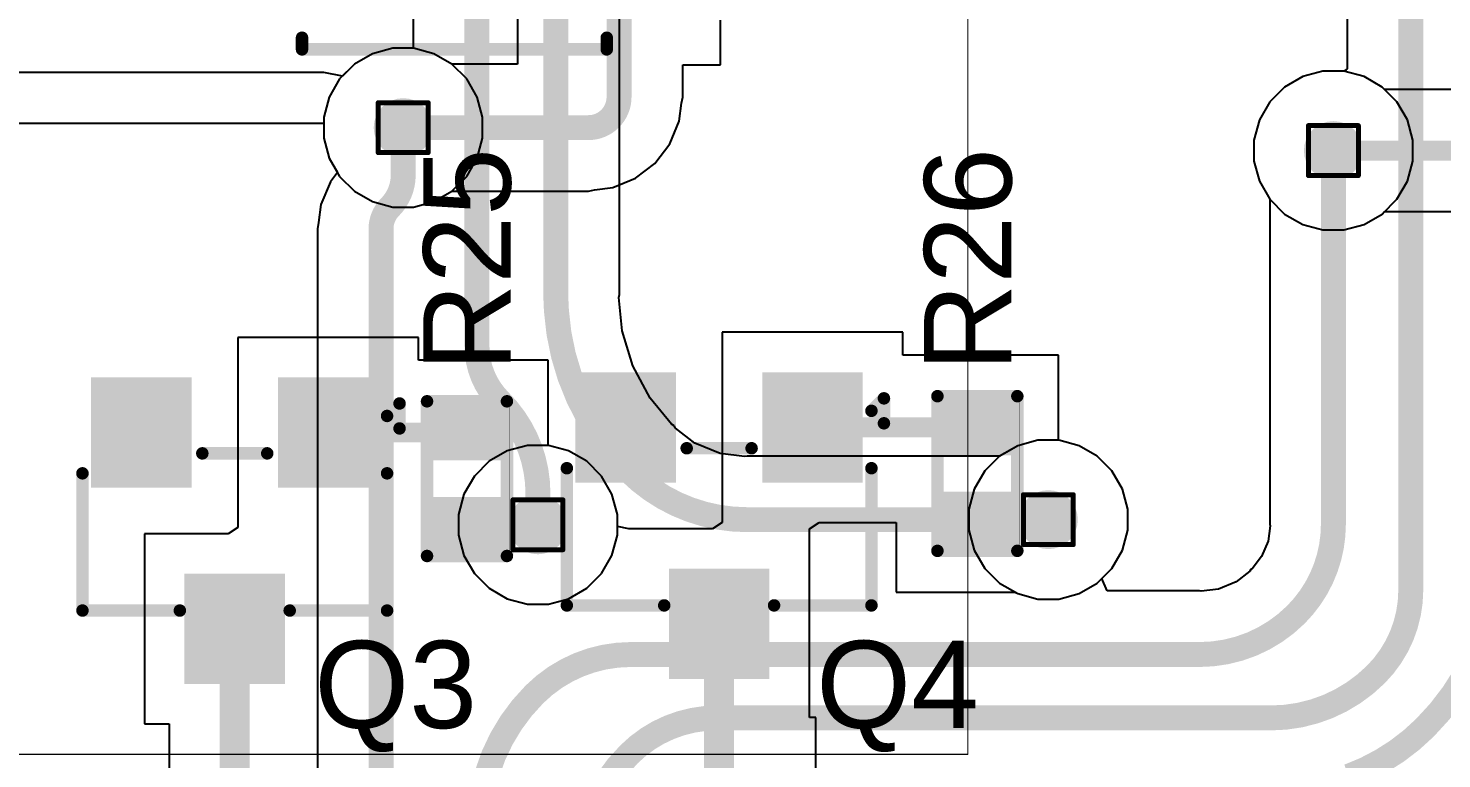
# Model space of a CAD drawing. Header units: inches. Extents: x -36 to 438, y -63 to 73.
# Drawn here: x 15.07 to 29.45, y 14.54 to 21.98 of the extents above; entities that cross this region are included whole.
import ezdxf

# ---------------------------------------------------------------- set-up
doc = ezdxf.new("R2010")
doc.units = ezdxf.units.IN
for name, color, linetype in [('Bottom Layer', 5, 'Continuous'), ('Drill Drawing', 1, 'Continuous'), ('Fabrication', 76, 'Continuous'), ('Ground', 16, 'Continuous'), ('Power 3V3', 76, 'Continuous'), ('Top Layer', 1, 'Continuous'), ('Top Overlay', 2, 'Continuous'), ('Top Paste', 8, 'Continuous'), ('Top Solder', 216, 'Continuous'), ('Via Holes', 16, 'Continuous')]:
    doc.layers.add(name, color=color, linetype=linetype)
doc.styles.add('Arial', font='', dxfattribs={"height": 0.2})
doc.styles.get('Arial').set_extended_font_data('Arial')

msp = doc.modelspace()

# ---------------------------------------------------------------- hatches: boundary and pattern name
at = {"layer": 'Bottom Layer'}
h = msp.add_hatch(color=5, dxfattribs=at)
edge = h.paths.add_edge_path()
edge.add_arc((18.88375446, 20.96348614), 0.2999994, 0, 360)
h = msp.add_hatch(color=5, dxfattribs=at)
edge = h.paths.add_edge_path()
edge.add_arc((28.3464, 20.72986964), 0.2999994, 0, 360)
h = msp.add_hatch(color=5, dxfattribs=at)
edge = h.paths.add_edge_path()
edge.add_arc((25.44671568, 16.9720514), 0.2999994, 0, 360)
h = msp.add_hatch(color=5, dxfattribs=at)
edge = h.paths.add_edge_path()
edge.add_arc((20.25445276, 16.91986964), 0.2999994, 0, 360)
at = {"layer": 'Ground'}
h = msp.add_hatch(color=16, dxfattribs=at)
edge = h.paths.add_edge_path()
edge.add_arc((18.88375446, 20.96348614), 0.2999994, 0, 360)
h = msp.add_hatch(color=16, dxfattribs=at)
edge = h.paths.add_edge_path()
edge.add_arc((28.3464, 20.72986964), 0.2999994, 0, 360)
h = msp.add_hatch(color=16, dxfattribs=at)
edge = h.paths.add_edge_path()
edge.add_arc((25.44671568, 16.9720514), 0.2999994, 0, 360)
h = msp.add_hatch(color=16, dxfattribs=at)
edge = h.paths.add_edge_path()
edge.add_arc((20.25445276, 16.91986964), 0.2999994, 0, 360)
at = {"layer": 'Power 3V3'}
h = msp.add_hatch(color=76, dxfattribs=at)
edge = h.paths.add_edge_path()
edge.add_arc((18.88375446, 20.96348614), 0.2999994, 0, 360)
h = msp.add_hatch(color=76, dxfattribs=at)
edge = h.paths.add_edge_path()
edge.add_arc((28.3464, 20.72986964), 0.2999994, 0, 360)
h = msp.add_hatch(color=76, dxfattribs=at)
edge = h.paths.add_edge_path()
edge.add_arc((25.44671568, 16.9720514), 0.2999994, 0, 360)
h = msp.add_hatch(color=76, dxfattribs=at)
edge = h.paths.add_edge_path()
edge.add_arc((20.25445276, 16.91986964), 0.2999994, 0, 360)
at = {"layer": 'Top Layer'}
h = msp.add_hatch(color=1, dxfattribs=at)
edge = h.paths.add_edge_path()
edge.add_arc((18.88375446, 20.96348614), 0.2999994, 0, 360)
h = msp.add_hatch(color=1, dxfattribs=at)
edge = h.paths.add_edge_path()
edge.add_arc((28.3464, 20.72986964), 0.2999994, 0, 360)
for points in [[(16.63039981, 17.39966929), (15.81039891, 17.39966929), (15.81039891, 18.31966999), (16.63039981, 18.31966999)], [(18.53040109, 17.39966929), (17.71040019, 17.39966929), (17.71040019, 18.31966999), (18.53040109, 18.31966999)], [(21.55786265, 17.45185105), (20.73786175, 17.45185105), (20.73786175, 18.37185175), (21.55786265, 18.37185175)], [(23.45786393, 17.45185105), (22.63786303, 17.45185105), (22.63786303, 18.37185175), (23.45786393, 18.37185175)], [(25.04236292, 17.6832514), (24.40736292, 17.6832514), (24.40736292, 18.1404514), (25.04236292, 18.1404514)], [(19.8501, 17.63106964), (19.2151, 17.63106964), (19.2151, 18.08826964), (19.8501, 18.08826964)], [(19.8501, 16.69126964), (19.2151, 16.69126964), (19.2151, 17.14846964), (19.8501, 17.14846964)], [(25.04236292, 16.7434514), (24.40736292, 16.7434514), (24.40736292, 17.2006514), (25.04236292, 17.2006514)], [(17.58040045, 15.39966821), (16.76039955, 15.39966821), (16.76039955, 16.31966891), (17.58040045, 16.31966891)], [(22.50786329, 15.45184997), (21.68786239, 15.45184997), (21.68786239, 16.37185067), (22.50786329, 16.37185067)]]:
    msp.add_hatch(color=1, dxfattribs=at).paths.add_polyline_path(points)
h = msp.add_hatch(color=1, dxfattribs=at)
edge = h.paths.add_edge_path()
edge.add_arc((25.44671568, 16.9720514), 0.2999994, 0, 360)
h = msp.add_hatch(color=1, dxfattribs=at)
edge = h.paths.add_edge_path()
edge.add_arc((20.25445276, 16.91986964), 0.2999994, 0, 360)
at = {"layer": 'Top Paste'}
for points in [[(16.63039981, 17.39966929), (15.81039891, 17.39966929), (15.81039891, 18.31966999), (16.63039981, 18.31966999)], [(18.53040109, 17.39966929), (17.71040019, 17.39966929), (17.71040019, 18.31966999), (18.53040109, 18.31966999)], [(21.55786265, 17.45185105), (20.73786175, 17.45185105), (20.73786175, 18.37185175), (21.55786265, 18.37185175)], [(23.45786393, 17.45185105), (22.63786303, 17.45185105), (22.63786303, 18.37185175), (23.45786393, 18.37185175)], [(25.04236292, 17.6832514), (24.40736292, 17.6832514), (24.40736292, 18.1404514), (25.04236292, 18.1404514)], [(19.8501, 17.63106964), (19.2151, 17.63106964), (19.2151, 18.08826964), (19.8501, 18.08826964)], [(19.8501, 16.69126964), (19.2151, 16.69126964), (19.2151, 17.14846964), (19.8501, 17.14846964)], [(25.04236292, 16.7434514), (24.40736292, 16.7434514), (24.40736292, 17.2006514), (25.04236292, 17.2006514)], [(17.58040045, 15.39966821), (16.76039955, 15.39966821), (16.76039955, 16.31966891), (17.58040045, 16.31966891)], [(22.50786329, 15.45184997), (21.68786239, 15.45184997), (21.68786239, 16.37185067), (22.50786329, 16.37185067)]]:
    msp.add_hatch(color=8, dxfattribs=at).paths.add_polyline_path(points)
at = {"layer": 'Top Solder'}
for points in [[(16.73199981, 17.29806929), (15.70879891, 17.29806929), (15.70879891, 18.42126999), (16.73199981, 18.42126999)], [(18.63200109, 17.29806929), (17.60880019, 17.29806929), (17.60880019, 18.42126999), (18.63200109, 18.42126999)], [(21.65946265, 17.35025105), (20.63626175, 17.35025105), (20.63626175, 18.47345175), (21.65946265, 18.47345175)], [(23.55946393, 17.35025105), (22.53626303, 17.35025105), (22.53626303, 18.47345175), (23.55946393, 18.47345175)], [(19.90510116, 17.57606848), (19.16009884, 17.57606848), (19.16009884, 18.1432708), (19.90510116, 18.1432708)], [(25.09736408, 17.62825024), (24.35236176, 17.62825024), (24.35236176, 18.19545256), (25.09736408, 18.19545256)], [(25.09736408, 16.68845024), (24.35236176, 16.68845024), (24.35236176, 17.25565256), (25.09736408, 17.25565256)], [(19.90510116, 16.63626848), (19.16009884, 16.63626848), (19.16009884, 17.2034708), (19.90510116, 17.2034708)], [(17.68200045, 15.29806821), (16.65879955, 15.29806821), (16.65879955, 16.42126891), (17.68200045, 16.42126891)], [(22.60946329, 15.35024997), (21.58626239, 15.35024997), (21.58626239, 16.47345067), (22.60946329, 16.47345067)]]:
    msp.add_hatch(color=216, dxfattribs=at).paths.add_polyline_path(points)
at = {"layer": 'Via Holes'}
h = msp.add_hatch(color=7, dxfattribs=at)
edge = h.paths.add_edge_path()
edge.add_arc((18.88375446, 20.96348614), 0.1499997, 0, 360)
h = msp.add_hatch(color=7, dxfattribs=at)
edge = h.paths.add_edge_path()
edge.add_arc((28.3464, 20.72986964), 0.1499997, 0, 360)
h = msp.add_hatch(color=7, dxfattribs=at)
edge = h.paths.add_edge_path()
edge.add_arc((25.44671568, 16.9720514), 0.1499997, 0, 360)
h = msp.add_hatch(color=7, dxfattribs=at)
edge = h.paths.add_edge_path()
edge.add_arc((20.25445276, 16.91986964), 0.1499997, 0, 360)

# ---------------------------------------------------------------- linework, layer by layer
at = {"layer": 'Bottom Layer'}
for p, q in [((18.57187802, 21.71642088), (18.3876315, 21.61004568)), ((18.77737926, 21.77148554), (18.57187802, 21.71642088)), ((18.99012966, 21.77148554), (18.77737926, 21.77148554)), ((19.1956309, 21.71642088), (18.99012966, 21.77148554)), ((19.37987742, 21.61004568), (19.1956309, 21.71642088)), ((18.3876315, 21.61004568), (18.23719492, 21.4596091)), ((19.530314, 21.4596091), (19.37987742, 21.61004568)), ((18.23719492, 21.4596091), (18.13081972, 21.27536258)), ((19.6366892, 21.27536258), (19.530314, 21.4596091)), ((28.03452356, 21.48280438), (27.85027704, 21.37642918)), ((28.2400248, 21.53786904), (28.03452356, 21.48280438)), ((28.4527752, 21.53786904), (28.2400248, 21.53786904)), ((28.65827644, 21.48280438), (28.4527752, 21.53786904)), ((28.84252296, 21.37642918), (28.65827644, 21.48280438)), ((27.85027704, 21.37642918), (27.69984046, 21.2259926)), ((28.99295954, 21.2259926), (28.84252296, 21.37642918)), ((18.13081972, 21.27536258), (18.07575506, 21.06986134)), ((19.69175386, 21.06986134), (19.6366892, 21.27536258)), ((27.69984046, 21.2259926), (27.59346526, 21.04174608)), ((29.09933474, 21.04174608), (28.99295954, 21.2259926)), ((18.07575506, 21.06986134), (18.07575506, 20.85711094)), ((19.69175386, 20.85711094), (19.69175386, 21.06986134)), ((27.59346526, 21.04174608), (27.5384006, 20.83624484)), ((29.1543994, 20.83624484), (29.09933474, 21.04174608)), ((18.07575506, 20.85711094), (18.13081972, 20.6516097)), ((19.6366892, 20.6516097), (19.69175386, 20.85711094)), ((27.5384006, 20.83624484), (27.5384006, 20.62349444)), ((29.1543994, 20.62349444), (29.1543994, 20.83624484)), ((18.13081972, 20.6516097), (18.23719492, 20.46736318)), ((19.530314, 20.46736318), (19.6366892, 20.6516097)), ((27.5384006, 20.62349444), (27.59346526, 20.4179932)), ((29.09933474, 20.4179932), (29.1543994, 20.62349444)), ((18.23719492, 20.46736318), (18.3876315, 20.3169266)), ((19.37987742, 20.3169266), (19.530314, 20.46736318)), ((27.59346526, 20.4179932), (27.69984046, 20.23374668)), ((28.99295954, 20.23374668), (29.09933474, 20.4179932)), ((18.3876315, 20.3169266), (18.57187802, 20.2105514)), ((19.1956309, 20.2105514), (19.37987742, 20.3169266)), ((18.57187802, 20.2105514), (18.77737926, 20.15548674)), ((18.77737926, 20.15548674), (18.99012966, 20.15548674)), ((18.99012966, 20.15548674), (19.1956309, 20.2105514)), ((27.69984046, 20.23374668), (27.85027704, 20.0833101)), ((28.84252296, 20.0833101), (28.99295954, 20.23374668)), ((27.85027704, 20.0833101), (28.03452356, 19.9769349)), ((28.65827644, 19.9769349), (28.84252296, 20.0833101)), ((28.03452356, 19.9769349), (28.2400248, 19.92187024)), ((28.2400248, 19.92187024), (28.4527752, 19.92187024)), ((28.4527752, 19.92187024), (28.65827644, 19.9769349)), ((20.14807756, 17.72786904), (19.94257632, 17.67280438)), ((20.36082796, 17.72786904), (20.14807756, 17.72786904)), ((20.5663292, 17.67280438), (20.36082796, 17.72786904)), ((25.13483924, 17.72498614), (24.95059272, 17.61861094)), ((25.34034048, 17.7800508), (25.13483924, 17.72498614)), ((25.55309088, 17.7800508), (25.34034048, 17.7800508)), ((25.75859212, 17.72498614), (25.55309088, 17.7800508)), ((25.94283864, 17.61861094), (25.75859212, 17.72498614)), ((19.7583298, 17.56642918), (19.60789322, 17.4159926)), ((19.94257632, 17.67280438), (19.7583298, 17.56642918)), ((20.75057572, 17.56642918), (20.5663292, 17.67280438)), ((20.9010123, 17.4159926), (20.75057572, 17.56642918)), ((24.95059272, 17.61861094), (24.80015614, 17.46817436)), ((26.09327522, 17.46817436), (25.94283864, 17.61861094)), ((19.60789322, 17.4159926), (19.50151802, 17.23174608)), ((21.0073875, 17.23174608), (20.9010123, 17.4159926)), ((24.80015614, 17.46817436), (24.69378094, 17.28392784)), ((26.19965042, 17.28392784), (26.09327522, 17.46817436)), ((24.69378094, 17.28392784), (24.63871628, 17.0784266)), ((26.25471508, 17.0784266), (26.19965042, 17.28392784)), ((19.50151802, 17.23174608), (19.44645336, 17.02624484)), ((21.06245216, 17.02624484), (21.0073875, 17.23174608)), ((19.44645336, 17.02624484), (19.44645336, 16.81349444)), ((21.06245216, 16.81349444), (21.06245216, 17.02624484)), ((24.63871628, 17.0784266), (24.63871628, 16.8656762)), ((26.25471508, 16.8656762), (26.25471508, 17.0784266)), ((24.63871628, 16.8656762), (24.69378094, 16.66017496)), ((26.19965042, 16.66017496), (26.25471508, 16.8656762)), ((19.44645336, 16.81349444), (19.50151802, 16.6079932)), ((21.0073875, 16.6079932), (21.06245216, 16.81349444)), ((19.50151802, 16.6079932), (19.60789322, 16.42374668)), ((20.9010123, 16.42374668), (21.0073875, 16.6079932)), ((24.69378094, 16.66017496), (24.80015614, 16.47592844)), ((26.09327522, 16.47592844), (26.19965042, 16.66017496)), ((19.60789322, 16.42374668), (19.7583298, 16.2733101)), ((20.75057572, 16.2733101), (20.9010123, 16.42374668)), ((24.80015614, 16.47592844), (24.95059272, 16.32549186)), ((25.94283864, 16.32549186), (26.09327522, 16.47592844)), ((19.7583298, 16.2733101), (19.94257632, 16.1669349)), ((20.5663292, 16.1669349), (20.75057572, 16.2733101)), ((24.95059272, 16.32549186), (25.13483924, 16.21911666)), ((25.75859212, 16.21911666), (25.94283864, 16.32549186)), ((19.94257632, 16.1669349), (20.14807756, 16.11187024)), ((20.14807756, 16.11187024), (20.36082796, 16.11187024)), ((20.36082796, 16.11187024), (20.5663292, 16.1669349)), ((25.13483924, 16.21911666), (25.34034048, 16.164052)), ((25.34034048, 16.164052), (25.55309088, 16.164052)), ((25.55309088, 16.164052), (25.75859212, 16.21911666))]:
    msp.add_line(p, q, dxfattribs=at)
at = {"layer": 'Drill Drawing'}
for points in [[(18.62975446, 21.21748614, 0.0508, 0.0508, 0), (19.13775446, 21.21748614, 0.0508, 0.0508, 0)], [(18.62975446, 20.70948614, 0.0508, 0.0508, 0), (18.62975446, 21.21748614, 0.0508, 0.0508, 0)], [(19.13775446, 20.70948614, 0.0508, 0.0508, 0), (19.13775446, 21.21748614, 0.0508, 0.0508, 0)], [(28.0924, 20.98386964, 0.0508, 0.0508, 0), (28.6004, 20.98386964, 0.0508, 0.0508, 0)], [(28.0924, 20.47586964, 0.0508, 0.0508, 0), (28.0924, 20.98386964, 0.0508, 0.0508, 0)], [(28.6004, 20.47586964, 0.0508, 0.0508, 0), (28.6004, 20.98386964, 0.0508, 0.0508, 0)], [(18.62975446, 20.70948614, 0.0508, 0.0508, 0), (19.13775446, 20.70948614, 0.0508, 0.0508, 0)], [(28.0924, 20.47586964, 0.0508, 0.0508, 0), (28.6004, 20.47586964, 0.0508, 0.0508, 0)], [(20.00045276, 17.17386964, 0.0508, 0.0508, 0), (20.50845276, 17.17386964, 0.0508, 0.0508, 0)], [(20.00045276, 16.66586964, 0.0508, 0.0508, 0), (20.00045276, 17.17386964, 0.0508, 0.0508, 0)], [(20.50845276, 16.66586964, 0.0508, 0.0508, 0), (20.50845276, 17.17386964, 0.0508, 0.0508, 0)], [(25.19271568, 17.2260514, 0.0508, 0.0508, 0), (25.70071568, 17.2260514, 0.0508, 0.0508, 0)], [(25.19271568, 16.7180514, 0.0508, 0.0508, 0), (25.19271568, 17.2260514, 0.0508, 0.0508, 0)], [(25.70071568, 16.7180514, 0.0508, 0.0508, 0), (25.70071568, 17.2260514, 0.0508, 0.0508, 0)], [(20.00045276, 16.66586964, 0.0508, 0.0508, 0), (20.50845276, 16.66586964, 0.0508, 0.0508, 0)], [(25.19271568, 16.7180514, 0.0508, 0.0508, 0), (25.70071568, 16.7180514, 0.0508, 0.0508, 0)]]:
    msp.add_lwpolyline(points, format="xyseb", dxfattribs=at)
for points in [[(18.61705446, 21.21748614, 0.0254, 0.0254, 1), (18.64245446, 21.21748614, 0.0254, 0.0254, 1)], [(18.61705446, 21.21748614, 0.0254, 0.0254, 1), (18.64245446, 21.21748614, 0.0254, 0.0254, 1)], [(19.12505446, 21.21748614, 0.0254, 0.0254, 1), (19.15045446, 21.21748614, 0.0254, 0.0254, 1)], [(19.12505446, 21.21748614, 0.0254, 0.0254, 1), (19.15045446, 21.21748614, 0.0254, 0.0254, 1)], [(28.0797, 20.98386964, 0.0254, 0.0254, 1), (28.1051, 20.98386964, 0.0254, 0.0254, 1)], [(28.0797, 20.98386964, 0.0254, 0.0254, 1), (28.1051, 20.98386964, 0.0254, 0.0254, 1)], [(28.5877, 20.98386964, 0.0254, 0.0254, 1), (28.6131, 20.98386964, 0.0254, 0.0254, 1)], [(28.5877, 20.98386964, 0.0254, 0.0254, 1), (28.6131, 20.98386964, 0.0254, 0.0254, 1)], [(18.61705446, 20.70948614, 0.0254, 0.0254, 1), (18.64245446, 20.70948614, 0.0254, 0.0254, 1)], [(18.61705446, 20.70948614, 0.0254, 0.0254, 1), (18.64245446, 20.70948614, 0.0254, 0.0254, 1)], [(19.12505446, 20.70948614, 0.0254, 0.0254, 1), (19.15045446, 20.70948614, 0.0254, 0.0254, 1)], [(19.12505446, 20.70948614, 0.0254, 0.0254, 1), (19.15045446, 20.70948614, 0.0254, 0.0254, 1)], [(28.0797, 20.47586964, 0.0254, 0.0254, 1), (28.1051, 20.47586964, 0.0254, 0.0254, 1)], [(28.0797, 20.47586964, 0.0254, 0.0254, 1), (28.1051, 20.47586964, 0.0254, 0.0254, 1)], [(28.5877, 20.47586964, 0.0254, 0.0254, 1), (28.6131, 20.47586964, 0.0254, 0.0254, 1)], [(28.5877, 20.47586964, 0.0254, 0.0254, 1), (28.6131, 20.47586964, 0.0254, 0.0254, 1)], [(19.98775276, 17.17386964, 0.0254, 0.0254, 1), (20.01315276, 17.17386964, 0.0254, 0.0254, 1)], [(19.98775276, 17.17386964, 0.0254, 0.0254, 1), (20.01315276, 17.17386964, 0.0254, 0.0254, 1)], [(20.49575276, 17.17386964, 0.0254, 0.0254, 1), (20.52115276, 17.17386964, 0.0254, 0.0254, 1)], [(20.49575276, 17.17386964, 0.0254, 0.0254, 1), (20.52115276, 17.17386964, 0.0254, 0.0254, 1)], [(25.18001568, 17.2260514, 0.0254, 0.0254, 1), (25.20541568, 17.2260514, 0.0254, 0.0254, 1)], [(25.18001568, 17.2260514, 0.0254, 0.0254, 1), (25.20541568, 17.2260514, 0.0254, 0.0254, 1)], [(25.68801568, 17.2260514, 0.0254, 0.0254, 1), (25.71341568, 17.2260514, 0.0254, 0.0254, 1)], [(25.68801568, 17.2260514, 0.0254, 0.0254, 1), (25.71341568, 17.2260514, 0.0254, 0.0254, 1)], [(19.98775276, 16.66586964, 0.0254, 0.0254, 1), (20.01315276, 16.66586964, 0.0254, 0.0254, 1)], [(19.98775276, 16.66586964, 0.0254, 0.0254, 1), (20.01315276, 16.66586964, 0.0254, 0.0254, 1)], [(20.49575276, 16.66586964, 0.0254, 0.0254, 1), (20.52115276, 16.66586964, 0.0254, 0.0254, 1)], [(20.49575276, 16.66586964, 0.0254, 0.0254, 1), (20.52115276, 16.66586964, 0.0254, 0.0254, 1)], [(25.18001568, 16.7180514, 0.0254, 0.0254, 1), (25.20541568, 16.7180514, 0.0254, 0.0254, 1)], [(25.18001568, 16.7180514, 0.0254, 0.0254, 1), (25.20541568, 16.7180514, 0.0254, 0.0254, 1)], [(25.68801568, 16.7180514, 0.0254, 0.0254, 1), (25.71341568, 16.7180514, 0.0254, 0.0254, 1)], [(25.68801568, 16.7180514, 0.0254, 0.0254, 1), (25.71341568, 16.7180514, 0.0254, 0.0254, 1)]]:
    msp.add_lwpolyline(points, format="xyseb", close=True, dxfattribs=at)
at = {"layer": 'Fabrication'}
for points in [[(24.6272812, 14.5830798, 0.0127, 0.0127, 0), (24.6272812, 34.1830787, 0.0127, 0.0127, 0)], [(24.6272812, 14.5830798, 0.0127, 0.0127, 0), (24.6272812, 34.1830787, 0.0127, 0.0127, 0)], [(6.82728124, 14.5830798, 0.0127, 0.0127, 0), (24.6272812, 14.5830798, 0.0127, 0.0127, 0)], [(6.82728124, 14.5830798, 0.0127, 0.0127, 0), (24.6272812, 14.5830798, 0.0127, 0.0127, 0)]]:
    msp.add_lwpolyline(points, format="xyseb", dxfattribs=at)
msp.add_lwpolyline([(24.6241062, 14.5830798, 0.00635, 0.00635, 1), (24.6304562, 14.5830798, 0.00635, 0.00635, 1)], format="xyseb", close=True, dxfattribs=at)
msp.add_lwpolyline([(24.6241062, 14.5830798, 0.00635, 0.00635, 1), (24.6304562, 14.5830798, 0.00635, 0.00635, 1)], format="xyseb", close=True, dxfattribs=at)
msp.add_lwpolyline([(24.6241062, 14.5830798, 0.00635, 0.00635, 1), (24.6304562, 14.5830798, 0.00635, 0.00635, 1)], format="xyseb", close=True, dxfattribs=at)
msp.add_lwpolyline([(24.6241062, 14.5830798, 0.00635, 0.00635, 1), (24.6304562, 14.5830798, 0.00635, 0.00635, 1)], format="xyseb", close=True, dxfattribs=at)
at = {"layer": 'Ground'}
for p, q in [((18.57187802, 21.71642088), (18.3876315, 21.61004568)), ((18.77737926, 21.77148554), (18.57187802, 21.71642088)), ((18.99012966, 21.77148554), (18.77737926, 21.77148554)), ((19.1956309, 21.71642088), (18.99012966, 21.77148554)), ((19.37987742, 21.61004568), (19.1956309, 21.71642088)), ((18.3876315, 21.61004568), (18.23719492, 21.4596091)), ((19.530314, 21.4596091), (19.37987742, 21.61004568)), ((18.23719492, 21.4596091), (18.13081972, 21.27536258)), ((19.6366892, 21.27536258), (19.530314, 21.4596091)), ((28.03452356, 21.48280438), (27.85027704, 21.37642918)), ((28.2400248, 21.53786904), (28.03452356, 21.48280438)), ((28.4527752, 21.53786904), (28.2400248, 21.53786904)), ((28.65827644, 21.48280438), (28.4527752, 21.53786904)), ((28.84252296, 21.37642918), (28.65827644, 21.48280438)), ((27.85027704, 21.37642918), (27.69984046, 21.2259926)), ((28.99295954, 21.2259926), (28.84252296, 21.37642918)), ((18.13081972, 21.27536258), (18.07575506, 21.06986134)), ((19.69175386, 21.06986134), (19.6366892, 21.27536258)), ((27.69984046, 21.2259926), (27.59346526, 21.04174608)), ((29.09933474, 21.04174608), (28.99295954, 21.2259926)), ((18.07575506, 21.06986134), (18.07575506, 20.85711094)), ((19.69175386, 20.85711094), (19.69175386, 21.06986134)), ((27.59346526, 21.04174608), (27.5384006, 20.83624484)), ((29.1543994, 20.83624484), (29.09933474, 21.04174608)), ((18.07575506, 20.85711094), (18.13081972, 20.6516097)), ((19.6366892, 20.6516097), (19.69175386, 20.85711094)), ((27.5384006, 20.83624484), (27.5384006, 20.62349444)), ((29.1543994, 20.62349444), (29.1543994, 20.83624484)), ((18.13081972, 20.6516097), (18.23719492, 20.46736318)), ((19.530314, 20.46736318), (19.6366892, 20.6516097)), ((27.5384006, 20.62349444), (27.59346526, 20.4179932)), ((29.09933474, 20.4179932), (29.1543994, 20.62349444)), ((18.23719492, 20.46736318), (18.3876315, 20.3169266)), ((19.37987742, 20.3169266), (19.530314, 20.46736318)), ((27.59346526, 20.4179932), (27.69984046, 20.23374668)), ((28.99295954, 20.23374668), (29.09933474, 20.4179932)), ((18.3876315, 20.3169266), (18.57187802, 20.2105514)), ((19.1956309, 20.2105514), (19.37987742, 20.3169266)), ((18.57187802, 20.2105514), (18.77737926, 20.15548674)), ((18.77737926, 20.15548674), (18.99012966, 20.15548674)), ((18.99012966, 20.15548674), (19.1956309, 20.2105514)), ((27.69984046, 20.23374668), (27.85027704, 20.0833101)), ((28.84252296, 20.0833101), (28.99295954, 20.23374668)), ((27.85027704, 20.0833101), (28.03452356, 19.9769349)), ((28.65827644, 19.9769349), (28.84252296, 20.0833101)), ((28.03452356, 19.9769349), (28.2400248, 19.92187024)), ((28.2400248, 19.92187024), (28.4527752, 19.92187024)), ((28.4527752, 19.92187024), (28.65827644, 19.9769349)), ((20.14807756, 17.72786904), (19.94257632, 17.67280438)), ((20.36082796, 17.72786904), (20.14807756, 17.72786904)), ((20.5663292, 17.67280438), (20.36082796, 17.72786904)), ((25.13483924, 17.72498614), (24.95059272, 17.61861094)), ((25.34034048, 17.7800508), (25.13483924, 17.72498614)), ((25.55309088, 17.7800508), (25.34034048, 17.7800508)), ((25.75859212, 17.72498614), (25.55309088, 17.7800508)), ((25.94283864, 17.61861094), (25.75859212, 17.72498614)), ((19.7583298, 17.56642918), (19.60789322, 17.4159926)), ((19.94257632, 17.67280438), (19.7583298, 17.56642918)), ((20.75057572, 17.56642918), (20.5663292, 17.67280438)), ((20.9010123, 17.4159926), (20.75057572, 17.56642918)), ((24.95059272, 17.61861094), (24.80015614, 17.46817436)), ((26.09327522, 17.46817436), (25.94283864, 17.61861094)), ((19.60789322, 17.4159926), (19.50151802, 17.23174608)), ((21.0073875, 17.23174608), (20.9010123, 17.4159926)), ((24.80015614, 17.46817436), (24.69378094, 17.28392784)), ((26.19965042, 17.28392784), (26.09327522, 17.46817436)), ((24.69378094, 17.28392784), (24.63871628, 17.0784266)), ((26.25471508, 17.0784266), (26.19965042, 17.28392784)), ((19.50151802, 17.23174608), (19.44645336, 17.02624484)), ((21.06245216, 17.02624484), (21.0073875, 17.23174608)), ((19.44645336, 17.02624484), (19.44645336, 16.81349444)), ((21.06245216, 16.81349444), (21.06245216, 17.02624484)), ((24.63871628, 17.0784266), (24.63871628, 16.8656762)), ((26.25471508, 16.8656762), (26.25471508, 17.0784266)), ((24.63871628, 16.8656762), (24.69378094, 16.66017496)), ((26.19965042, 16.66017496), (26.25471508, 16.8656762)), ((19.44645336, 16.81349444), (19.50151802, 16.6079932)), ((21.0073875, 16.6079932), (21.06245216, 16.81349444)), ((19.50151802, 16.6079932), (19.60789322, 16.42374668)), ((20.9010123, 16.42374668), (21.0073875, 16.6079932)), ((24.69378094, 16.66017496), (24.80015614, 16.47592844)), ((26.09327522, 16.47592844), (26.19965042, 16.66017496)), ((19.60789322, 16.42374668), (19.7583298, 16.2733101)), ((20.75057572, 16.2733101), (20.9010123, 16.42374668)), ((24.80015614, 16.47592844), (24.95059272, 16.32549186)), ((25.94283864, 16.32549186), (26.09327522, 16.47592844)), ((19.7583298, 16.2733101), (19.94257632, 16.1669349)), ((20.5663292, 16.1669349), (20.75057572, 16.2733101)), ((24.95059272, 16.32549186), (25.13483924, 16.21911666)), ((25.75859212, 16.21911666), (25.94283864, 16.32549186)), ((19.94257632, 16.1669349), (20.14807756, 16.11187024)), ((20.14807756, 16.11187024), (20.36082796, 16.11187024)), ((20.36082796, 16.11187024), (20.5663292, 16.1669349)), ((25.13483924, 16.21911666), (25.34034048, 16.164052)), ((25.34034048, 16.164052), (25.55309088, 16.164052)), ((25.55309088, 16.164052), (25.75859212, 16.21911666))]:
    msp.add_line(p, q, dxfattribs=at)
at = {"layer": 'Power 3V3'}
for p, q in [((28.48635908, 37.95951006), (28.48635908, 21.56363988)), ((21.08467716, 19.2654174), (21.08467716, 26.54936524)), ((18.98675908, 25.40694182), (18.98675908, 21.77148554)), ((18.57187802, 21.71642088), (18.3876315, 21.61004568)), ((18.77737926, 21.77148554), (18.57187802, 21.71642088)), ((18.98675908, 21.77148554), (18.77737926, 21.77148554)), ((18.3876315, 21.61004568), (18.2662703, 21.48868448)), ((18.07575506, 21.52657874), (10.15957836, 21.52656858)), ((18.2662703, 21.48868448), (18.07575506, 21.52657874)), ((28.03452356, 21.48280438), (27.85027704, 21.37642918)), ((28.2400248, 21.53786904), (28.03452356, 21.48280438)), ((28.45277266, 21.53786904), (28.2400248, 21.53786904)), ((28.48635908, 21.56363988), (28.45277266, 21.53786904)), ((27.85027704, 21.37642918), (27.69984046, 21.2259926)), ((27.69984046, 21.2259926), (27.59346526, 21.04174608)), ((7.28183202, 21.00861432), (18.07575506, 21.00862702)), ((18.07575506, 21.00862702), (18.07575506, 20.85711094)), ((27.59346526, 21.04174608), (27.5384006, 20.83624484)), ((18.07575506, 20.85711094), (18.13081972, 20.6516097)), ((27.5384006, 20.83624484), (27.5384006, 20.62349444)), ((18.13081972, 20.6516097), (18.21524932, 20.50537428)), ((27.5384006, 20.62349444), (27.59346526, 20.4179932)), ((18.21524932, 20.50537428), (18.14294568, 20.4111479)), ((27.59346526, 20.4179932), (27.69895908, 20.23527322)), ((18.14294568, 20.4111479), (18.04756106, 20.18087404)), ((18.04756106, 20.18087404), (18.02339042, 19.99727522)), ((27.69895908, 20.23527322), (27.69895908, 16.92528492)), ((18.02339042, 19.99727522), (18.01075646, 19.93375998)), ((18.01075646, 19.93375998), (18.01075646, 12.60186964)), ((21.07872594, 19.23550128), (21.08467716, 19.2654174)), ((21.1123149, 18.89446056), (21.07872594, 19.23550128)), ((21.2205189, 18.53776074), (21.1123149, 18.89446056)), ((21.39623356, 18.20902378), (21.2205189, 18.53776074)), ((21.61363216, 17.9441221), (21.39623356, 18.20902378)), ((21.63899406, 17.92717522), (21.61363216, 17.9441221)), ((21.65408166, 17.90459716), (21.63899406, 17.92717522)), ((21.85215594, 17.75260864), (21.65408166, 17.90459716)), ((22.1076393, 17.64678462), (21.85215594, 17.75260864)), ((25.13483924, 17.72498614), (24.95211926, 17.61949232)), ((25.34034048, 17.7800508), (25.13483924, 17.72498614)), ((25.55309088, 17.7800508), (25.34034048, 17.7800508)), ((25.75859212, 17.72498614), (25.55309088, 17.7800508)), ((25.94283864, 17.61861094), (25.75859212, 17.72498614)), ((22.355175, 17.61419388), (22.1076393, 17.64678462)), ((22.3818069, 17.61949232), (22.355175, 17.61419388)), ((24.95211926, 17.61949232), (22.3818069, 17.61949232)), ((26.09327522, 17.46817436), (25.94283864, 17.61861094)), ((26.19965042, 17.28392784), (26.09327522, 17.46817436)), ((26.25471508, 17.0784266), (26.19965042, 17.28392784)), ((26.25471508, 16.8656762), (26.25471508, 17.0784266)), ((26.19965042, 16.66017496), (26.25471508, 16.8656762)), ((27.70219504, 16.90901876), (27.68189028, 16.75478742)), ((27.69895908, 16.92528492), (27.70219504, 16.90901876)), ((27.68189028, 16.75478742), (27.61608142, 16.59590788)), ((26.09327522, 16.47592844), (26.19965042, 16.66017496)), ((27.61608142, 16.59590788), (27.5213826, 16.47249436)), ((25.99085734, 16.37351056), (26.09327522, 16.47592844)), ((27.49709512, 16.44757188), (27.35737225999999, 16.34036102)), ((27.5075904, 16.46327924), (27.49709512, 16.44757188)), ((27.5213826, 16.47249436), (27.5075904, 16.46327924)), ((26.04346328, 16.24651056), (25.99085734, 16.37351056)), ((27.17740056, 16.26581456), (27.00278826, 16.24282502)), ((27.35737225999999, 16.34036102), (27.17740056, 16.26581456)), ((26.98426404, 16.24651056), (26.04346328, 16.24651056)), ((27.00278826, 16.24282502), (26.98426404, 16.24651056))]:
    msp.add_line(p, q, dxfattribs=at)
for points in [[(29.1338, 16.25436424, 0.254, 0.254, 0), (29.1338, 38.43988247999999, 0.254, 0.254, 0)], [(19.6342, 18.73728282, 0.254, 0.254, 0), (19.6342, 28.22286964, 0.254, 0.254, 0)], [(20.43723624, 19.2654174, 0.254, 0.254, 0), (20.43723624, 27.04396166, 0.254, 0.254, 0)], [(18.88375446, 20.47831058, 0.254, 0.254, 0), (18.88375446, 20.96348614, 0.254, 0.254, 0)], [(28.3464, 16.92528492, 0.254, 0.254, 0), (28.3464, 20.72986964, 0.254, 0.254, 0)], [(18.88375446, 20.47831058, 0.254, 0.254, -0.1989088101187833), (18.74946466, 20.1540999, 0.254, 0.254, 0)], [(18.65819738, 19.93375998, 0.254, 0.254, -0.1989099429290082), (18.74946212, 20.15409736, 0.254, 0.254, 0)], [(18.65819738, 8.94426964, 0.254, 0.254, 0), (18.65819738, 19.93375998, 0.254, 0.254, 0)], [(20.44288012, 19.09619752, 0.254, 0.254, -0.01666938731297183), (20.43723624, 19.2654174, 0.254, 0.254, 0)], [(21.18118446, 17.46936562, 0.254, 0.254, -0.1816407053894576), (20.44288012, 19.09619752, 0.254, 0.254, 0)], [(19.86620614, 18.17716964, 0.254, 0.254, -0.1989123673796536), (19.6342, 18.73728282, 0.254, 0.254, 0)], [(19.86620614, 18.17716964, 0.254, 0.254, -0.198912367379658), (20.25445276, 17.23985884, 0.254, 0.254, 0)], [(22.3818069, 16.9720514, 0.254, 0.254, -0.198912367379658), (21.18118446, 17.46936562, 0.254, 0.254, 0)], [(20.25445276, 16.91986964, 0.254, 0.254, 0), (20.25445276, 17.23985884, 0.254, 0.254, 0)], [(22.3818069, 16.9720514, 0.254, 0.254, 0), (25.44671568, 16.9720514, 0.254, 0.254, 0)], [(28.3464, 16.92528492, 0.254, 0.254, -0.198912367379658), (27.9654, 16.00546964, 0.254, 0.254, 0)], [(30.0228, 16.6511732, 0.254, 0.254, -0.198912367379658), (29.27885178, 14.85512142, 0.254, 0.254, 0)], [(29.1338, 16.25436424, 0.254, 0.254, -0.198912367379658), (28.7782, 15.39586964, 0.254, 0.254, 0)], [(27.9654, 16.00546964, 0.254, 0.254, -0.198912367379658), (26.98426404, 15.59906964, 0.254, 0.254, 0)], [(20.2184, 15.19266964, 0.254, 0.254, -0.198912367379658), (21.19953596, 15.59906964, 0.254, 0.254, 0)], [(21.19953596, 15.59906964, 0.254, 0.254, 0), (26.98426404, 15.59906964, 0.254, 0.254, 0)], [(28.7782, 15.39586964, 0.254, 0.254, -0.198912367379658), (27.71006142, 14.95343212, 0.254, 0.254, 0)], [(19.65819792, 13.84022124, 0.254, 0.254, -0.198912367379658), (20.2184, 15.19266964, 0.254, 0.254, 0)], [(21.18118446, 14.5830798, 0.254, 0.254, -0.198912367379658), (22.07529494, 14.95343212, 0.254, 0.254, 0)], [(22.07529494, 14.95343212, 0.254, 0.254, 0), (27.71006142, 14.95343212, 0.254, 0.254, 0)], [(29.278453, 14.85472264, 0.254, 0.254, -0.1088510063735385), (28.50126888, 14.35844982, 0.254, 0.254, 0)], [(29.27885178, 14.85512142, 0.254, 0.254, -6.58969073189674e-05), (29.278453, 14.85472264, 0.254, 0.254, 0)], [(20.65819846, 13.32047882, 0.254, 0.254, -0.198912367379658), (21.18118446, 14.5830798, 0.254, 0.254, 0)]]:
    msp.add_lwpolyline(points, format="xyseb", dxfattribs=at)
for points in [[(18.82025446, 20.96348614, 0.127, 0.127, 1), (18.94725446, 20.96348614, 0.127, 0.127, 1)], [(28.2829, 20.72986964, 0.127, 0.127, 1), (28.4099, 20.72986964, 0.127, 0.127, 1)], [(18.82025446, 20.47831058, 0.127, 0.127, 1), (18.94725446, 20.47831058, 0.127, 0.127, 1)], [(18.82025446, 20.47831058, 0.127, 0.127, 1), (18.94725446, 20.47831058, 0.127, 0.127, 1)], [(18.68596212, 20.15409736, 0.127, 0.127, 1), (18.81296212, 20.15409736, 0.127, 0.127, 1)], [(18.68596466, 20.1540999, 0.127, 0.127, 1), (18.81296466, 20.1540999, 0.127, 0.127, 1)], [(18.59469738, 19.93375998, 0.127, 0.127, 1), (18.72169738, 19.93375998, 0.127, 0.127, 1)], [(18.59469738, 19.93375998, 0.127, 0.127, 1), (18.72169738, 19.93375998, 0.127, 0.127, 1)], [(20.37373624, 19.2654174, 0.127, 0.127, 1), (20.50073624, 19.2654174, 0.127, 0.127, 1)], [(20.37373624, 19.2654174, 0.127, 0.127, 1), (20.50073624, 19.2654174, 0.127, 0.127, 1)], [(20.37938012, 19.09619752, 0.127, 0.127, 1), (20.50638012, 19.09619752, 0.127, 0.127, 1)], [(20.37938012, 19.09619752, 0.127, 0.127, 1), (20.50638012, 19.09619752, 0.127, 0.127, 1)], [(19.5707, 18.73728282, 0.127, 0.127, 1), (19.6977, 18.73728282, 0.127, 0.127, 1)], [(19.5707, 18.73728282, 0.127, 0.127, 1), (19.6977, 18.73728282, 0.127, 0.127, 1)], [(19.80270614, 18.17716964, 0.127, 0.127, 1), (19.92970614, 18.17716964, 0.127, 0.127, 1)], [(19.80270614, 18.17716964, 0.127, 0.127, 1), (19.92970614, 18.17716964, 0.127, 0.127, 1)], [(21.11768446, 17.46936562, 0.127, 0.127, 1), (21.24468446, 17.46936562, 0.127, 0.127, 1)], [(21.11768446, 17.46936562, 0.127, 0.127, 1), (21.24468446, 17.46936562, 0.127, 0.127, 1)], [(20.19095276, 17.23985884, 0.127, 0.127, 1), (20.31795276, 17.23985884, 0.127, 0.127, 1)], [(20.19095276, 17.23985884, 0.127, 0.127, 1), (20.31795276, 17.23985884, 0.127, 0.127, 1)], [(20.19095276, 16.91986964, 0.127, 0.127, 1), (20.31795276, 16.91986964, 0.127, 0.127, 1)], [(22.3183069, 16.9720514, 0.127, 0.127, 1), (22.4453069, 16.9720514, 0.127, 0.127, 1)], [(22.3183069, 16.9720514, 0.127, 0.127, 1), (22.4453069, 16.9720514, 0.127, 0.127, 1)], [(25.38321568, 16.9720514, 0.127, 0.127, 1), (25.51021568, 16.9720514, 0.127, 0.127, 1)], [(28.2829, 16.92528492, 0.127, 0.127, 1), (28.4099, 16.92528492, 0.127, 0.127, 1)], [(28.2829, 16.92528492, 0.127, 0.127, 1), (28.4099, 16.92528492, 0.127, 0.127, 1)], [(29.0703, 16.25436424, 0.127, 0.127, 1), (29.1973, 16.25436424, 0.127, 0.127, 1)], [(29.0703, 16.25436424, 0.127, 0.127, 1), (29.1973, 16.25436424, 0.127, 0.127, 1)], [(27.9019, 16.00546964, 0.127, 0.127, 1), (28.0289, 16.00546964, 0.127, 0.127, 1)], [(27.9019, 16.00546964, 0.127, 0.127, 1), (28.0289, 16.00546964, 0.127, 0.127, 1)], [(21.13603596, 15.59906964, 0.127, 0.127, 1), (21.26303596, 15.59906964, 0.127, 0.127, 1)], [(21.13603596, 15.59906964, 0.127, 0.127, 1), (21.26303596, 15.59906964, 0.127, 0.127, 1)], [(26.92076404, 15.59906964, 0.127, 0.127, 1), (27.04776404, 15.59906964, 0.127, 0.127, 1)], [(26.92076404, 15.59906964, 0.127, 0.127, 1), (27.04776404, 15.59906964, 0.127, 0.127, 1)], [(28.7147, 15.39586964, 0.127, 0.127, 1), (28.8417, 15.39586964, 0.127, 0.127, 1)], [(28.7147, 15.39586964, 0.127, 0.127, 1), (28.8417, 15.39586964, 0.127, 0.127, 1)], [(20.1549, 15.19266964, 0.127, 0.127, 1), (20.2819, 15.19266964, 0.127, 0.127, 1)], [(20.1549, 15.19266964, 0.127, 0.127, 1), (20.2819, 15.19266964, 0.127, 0.127, 1)], [(22.01179494, 14.95343212, 0.127, 0.127, 1), (22.13879494, 14.95343212, 0.127, 0.127, 1)], [(22.01179494, 14.95343212, 0.127, 0.127, 1), (22.13879494, 14.95343212, 0.127, 0.127, 1)], [(27.64656141999999, 14.95343212, 0.127, 0.127, 1), (27.77356142, 14.95343212, 0.127, 0.127, 1)], [(27.64656141999999, 14.95343212, 0.127, 0.127, 1), (27.77356142, 14.95343212, 0.127, 0.127, 1)], [(29.214953, 14.85472264, 0.127, 0.127, 1), (29.341953, 14.85472264, 0.127, 0.127, 1)], [(29.214953, 14.85472264, 0.127, 0.127, 1), (29.341953, 14.85472264, 0.127, 0.127, 1)], [(29.21535178, 14.85512142, 0.127, 0.127, 1), (29.34235178, 14.85512142, 0.127, 0.127, 1)], [(29.21535178, 14.85512142, 0.127, 0.127, 1), (29.34235178, 14.85512142, 0.127, 0.127, 1)], [(21.11768446, 14.5830798, 0.127, 0.127, 1), (21.24468446, 14.5830798, 0.127, 0.127, 1)], [(21.11768446, 14.5830798, 0.127, 0.127, 1), (21.24468446, 14.5830798, 0.127, 0.127, 1)]]:
    msp.add_lwpolyline(points, format="xyseb", close=True, dxfattribs=at)
at = {"layer": 'Top Layer'}
for p, q in [((20.0466071, 24.4181503), (20.0466071, 21.61092706)), ((22.1126177, 21.6021539), (22.1126177, 22.0576521)), ((18.57187802, 21.71642088), (18.3876315, 21.61004568)), ((18.77737926, 21.77148554), (18.57187802, 21.71642088)), ((18.99012966, 21.77148554), (18.77737926, 21.77148554)), ((19.1956309, 21.71642088), (18.99012966, 21.77148554)), ((19.37835088, 21.61092706), (19.1956309, 21.71642088)), ((18.3876315, 21.61004568), (18.23719492, 21.4596091)), ((20.0466071, 21.61092706), (19.37835088, 21.61092706)), ((21.72705332, 21.27536258), (21.72705332, 21.6021539)), ((21.72705332, 21.6021539), (22.1126177, 21.6021539)), ((18.23719492, 21.4596091), (18.13081972, 21.27536258)), ((28.03452356, 21.48280438), (27.85027704, 21.37642918)), ((28.2400248, 21.53786904), (28.03452356, 21.48280438)), ((28.4527752, 21.53786904), (28.2400248, 21.53786904)), ((28.65827644, 21.48280438), (28.4527752, 21.53786904)), ((28.84252296, 21.37642918), (28.65827644, 21.48280438)), ((27.85027704, 21.37642918), (27.69984046, 21.2259926)), ((28.86753942, 21.35141272), (28.84252296, 21.37642918)), ((35.04005692, 21.35141272), (28.86753942, 21.35141272)), ((18.13081972, 21.27536258), (18.07575506, 21.06986134)), ((21.6902411, 21.0281774), (21.71442698, 21.2118829)), ((21.71442698, 21.2118829), (21.72705332, 21.27536258)), ((27.69984046, 21.2259926), (27.59346526, 21.04174608)), ((18.07575506, 21.06986134), (18.07575506, 20.85711094)), ((21.59483108, 20.79784004), (21.6902411, 21.0281774)), ((27.59346526, 21.04174608), (27.5384006, 20.83624484)), ((18.07575506, 20.85711094), (18.13081972, 20.6516097)), ((21.44305592, 20.60004262), (21.59483108, 20.79784004)), ((27.5384006, 20.83624484), (27.5384006, 20.62349444)), ((18.13081972, 20.6516097), (18.23719492, 20.46736318)), ((21.2452585, 20.44826746), (21.44305592, 20.60004262)), ((27.5384006, 20.62349444), (27.59346526, 20.4179932)), ((18.23719492, 20.46736318), (18.3876315, 20.3169266)), ((21.01492114, 20.35285744), (21.2452585, 20.44826746)), ((27.59346526, 20.4179932), (27.69984046, 20.23374668)), ((18.3876315, 20.3169266), (18.57187802, 20.2105514)), ((19.1956309, 20.2105514), (19.37835088, 20.31604522)), ((19.37835088, 20.31604522), (20.76773596, 20.31604522)), ((20.76773596, 20.31604522), (20.83121564, 20.32867156)), ((20.83121564, 20.32867156), (21.01492114, 20.35285744)), ((18.57187802, 20.2105514), (18.77737926, 20.15548674)), ((18.77737926, 20.15548674), (18.99012966, 20.15548674)), ((18.99012966, 20.15548674), (19.1956309, 20.2105514)), ((27.69984046, 20.23374668), (27.85027704, 20.0833101)), ((27.85027704, 20.0833101), (28.03452356, 19.9769349)), ((28.65827644, 19.9769349), (28.84252296, 20.0833101)), ((28.84252296, 20.0833101), (28.86753942, 20.10832656)), ((28.86753942, 20.10832656), (35.15322916, 20.10832656)), ((28.03452356, 19.9769349), (28.2400248, 19.92187024)), ((28.2400248, 19.92187024), (28.4527752, 19.92187024)), ((28.4527752, 19.92187024), (28.65827644, 19.9769349)), ((23.96586266, 18.87985048), (22.1298643, 18.87985048)), ((22.1298643, 18.87985048), (22.1298643, 17.00685194)), ((23.96586266, 18.6484514), (23.96586266, 18.87985048)), ((19.03839982, 18.82766872), (17.20240146, 18.82766872)), ((17.20240146, 18.82766872), (17.20240146, 16.95467018)), ((19.03839982, 18.59626964), (19.03839982, 18.82766872)), ((20.3581, 18.59626964), (19.03839982, 18.59626964)), ((20.3581, 17.72786904), (20.3581, 18.59626964)), ((25.55036292, 18.6484514), (23.96586266, 18.6484514)), ((25.55036292, 17.7800508), (25.55036292, 18.6484514)), ((20.36082796, 17.72786904), (20.3581, 17.72786904)), ((20.5663292, 17.67280438), (20.36082796, 17.72786904)), ((25.55309088, 17.7800508), (25.55036292, 17.7800508)), ((25.75859212, 17.72498614), (25.55309088, 17.7800508)), ((25.94283864, 17.61861094), (25.75859212, 17.72498614)), ((20.75057572, 17.56642918), (20.5663292, 17.67280438)), ((20.9010123, 17.4159926), (20.75057572, 17.56642918)), ((26.09327522, 17.46817436), (25.94283864, 17.61861094)), ((21.0073875, 17.23174608), (20.9010123, 17.4159926)), ((26.19965042, 17.28392784), (26.09327522, 17.46817436)), ((26.25471508, 17.0784266), (26.19965042, 17.28392784)), ((21.06245216, 17.02624484), (21.0073875, 17.23174608)), ((21.06245216, 16.90299896), (21.06245216, 17.02624484)), ((22.1298643, 17.00685194), (22.12986176, 16.94385486)), ((26.25471508, 16.8656762), (26.25471508, 17.0784266)), ((17.10191144, 16.82766764), (16.25240082, 16.82766764)), ((16.25240082, 16.82766764), (16.25240082, 14.89166948)), ((17.20239892, 16.8916731), (17.10191144, 16.82766764)), ((17.20240146, 16.95467018), (17.20239892, 16.8916731)), ((21.17986366, 16.87985194), (21.06245216, 16.90299896)), ((21.1894547, 16.8798494), (21.17986366, 16.87985194)), ((22.02937428, 16.8798494), (21.1894547, 16.8798494)), ((22.12986176, 16.94385486), (22.02937428, 16.8798494)), ((23.01586202, 16.81684978), (23.01586456, 16.87984686)), ((23.01586456, 16.87984686), (23.11635204, 16.94385232)), ((23.11635204, 16.94385232), (23.89936292, 16.94385232)), ((23.89936292, 16.94385232), (23.89936292, 16.2354514)), ((26.19965042, 16.66017496), (26.25471508, 16.8656762)), ((23.01586202, 14.95685858), (23.01586202, 16.81684978)), ((26.09327522, 16.47592844), (26.19965042, 16.66017496)), ((25.94283864, 16.32549186), (26.09327522, 16.47592844)), ((25.75859212, 16.21911666), (25.94283864, 16.32549186)), ((23.89936292, 16.2354514), (25.10654618, 16.2354514)), ((25.10654618, 16.2354514), (25.13483924, 16.21911666)), ((25.13483924, 16.21911666), (25.34034048, 16.164052)), ((25.34034048, 16.164052), (25.55309088, 16.164052)), ((25.55309088, 16.164052), (25.75859212, 16.21911666)), ((23.08086316, 14.95685858), (23.01586202, 14.95685858)), ((23.08086316, 12.74086606), (23.08086316, 14.95685858)), ((16.25240082, 14.89166948), (16.50430024, 14.89166948)), ((16.50430024, 14.89166948), (16.50430024, 11.21025698))]:
    msp.add_line(p, q, dxfattribs=at)
for points in [[(21.0796124, 21.27536258, 0.254, 0.254, 0), (21.0796124, 23.0101521, 0.254, 0.254, 0)], [(21.0796124, 21.27536258, 0.254, 0.254, -0.4142135623730951), (20.76773596, 20.96348614, 0.254, 0.254, 0)], [(18.88375446, 20.96348614, 0.254, 0.254, 0), (20.76773596, 20.96348614, 0.254, 0.254, 0)], [(28.3464, 20.72986964, 0.2032, 0.2032, 0), (35.15322916, 20.72986964, 0.2032, 0.2032, 0)], [(23.04786348, 17.9118514, 0.2032, 0.2032, 0), (24.72486292, 17.9118514, 0.2032, 0.2032, 0)], [(18.12040064, 17.85966964, 0.2032, 0.2032, 0), (19.5326, 17.85966964, 0.2032, 0.2032, 0)], [(19.5326, 16.91986964, 0.2032, 0.2032, 0), (20.25445276, 16.91986964, 0.2032, 0.2032, 0)], [(24.72486292, 16.9720514, 0.2032, 0.2032, 0), (25.44671568, 16.9720514, 0.2032, 0.2032, 0)], [(17.1704, 11.21025698, 0.3048, 0.3048, 0), (17.1704, 15.85966856, 0.3048, 0.3048, 0)], [(22.09786284, 13.84885978, 0.3048, 0.3048, 0), (22.09786284, 15.91185032, 0.3048, 0.3048, 0)]]:
    msp.add_lwpolyline(points, format="xyseb", dxfattribs=at)
for points in [[(21.0161124, 21.27536258, 0.127, 0.127, 1), (21.1431124, 21.27536258, 0.127, 0.127, 1)], [(21.0161124, 21.27536258, 0.127, 0.127, 1), (21.1431124, 21.27536258, 0.127, 0.127, 1)], [(18.82025446, 20.96348614, 0.127, 0.127, 1), (18.94725446, 20.96348614, 0.127, 0.127, 1)], [(20.70423596, 20.96348614, 0.127, 0.127, 1), (20.83123596, 20.96348614, 0.127, 0.127, 1)], [(20.70423596, 20.96348614, 0.127, 0.127, 1), (20.83123596, 20.96348614, 0.127, 0.127, 1)], [(28.2956, 20.72986964, 0.1016, 0.1016, 1), (28.3972, 20.72986964, 0.1016, 0.1016, 1)], [(22.99706348, 17.9118514, 0.1016, 0.1016, 1), (23.09866348, 17.9118514, 0.1016, 0.1016, 1)], [(24.67406292, 17.9118514, 0.1016, 0.1016, 1), (24.77566292, 17.9118514, 0.1016, 0.1016, 1)], [(18.06960064, 17.85966964, 0.1016, 0.1016, 1), (18.17120064, 17.85966964, 0.1016, 0.1016, 1)], [(19.4818, 17.85966964, 0.1016, 0.1016, 1), (19.5834, 17.85966964, 0.1016, 0.1016, 1)], [(19.4818, 16.91986964, 0.1016, 0.1016, 1), (19.5834, 16.91986964, 0.1016, 0.1016, 1)], [(20.20365276, 16.91986964, 0.1016, 0.1016, 1), (20.30525276, 16.91986964, 0.1016, 0.1016, 1)], [(24.67406292, 16.9720514, 0.1016, 0.1016, 1), (24.77566292, 16.9720514, 0.1016, 0.1016, 1)], [(25.39591568, 16.9720514, 0.1016, 0.1016, 1), (25.49751568, 16.9720514, 0.1016, 0.1016, 1)], [(17.0942, 15.85966856, 0.1524, 0.1524, 1), (17.2466, 15.85966856, 0.1524, 0.1524, 1)], [(22.02166284, 15.91185032, 0.1524, 0.1524, 1), (22.17406284, 15.91185032, 0.1524, 0.1524, 1)]]:
    msp.add_lwpolyline(points, format="xyseb", close=True, dxfattribs=at)
at = {"layer": 'Top Overlay'}
for points in [[(17.85459472, 21.76014444, 0.127, 0.127, 0), (17.85459472, 21.8790139, 0.127, 0.127, 0)], [(20.95461392, 21.8790139, 0.127, 0.127, 0), (20.95461646, 21.7601419, 0.127, 0.127, 0)], [(17.85459472, 21.76014444, 0.127, 0.127, 0), (20.95461646, 21.7601419, 0.127, 0.127, 0)], [(23.64726284, 18.08025086, 0.127, 0.127, 0), (23.77426284, 18.20725086, 0.127, 0.127, 0)], [(23.77426284, 17.95325086, 0.127, 0.127, 0), (23.77426284, 18.20725086, 0.127, 0.127, 0)], [(24.31846292, 18.2293514, 0.127, 0.127, 0), (25.13126292, 18.2293514, 0.127, 0.127, 0)], [(24.31846292, 16.6545514, 0.127, 0.127, 0), (24.31846292, 18.2293514, 0.127, 0.127, 0)], [(25.13126292, 16.6545514, 0.127, 0.127, 0), (25.13126292, 18.2293514, 0.127, 0.127, 0)], [(18.7198, 18.0280691, 0.127, 0.127, 0), (18.8468, 18.1550691, 0.127, 0.127, 0)], [(18.8468, 17.9010691, 0.127, 0.127, 0), (18.8468, 18.1550691, 0.127, 0.127, 0)], [(19.1262, 18.17716964, 0.127, 0.127, 0), (19.939, 18.17716964, 0.127, 0.127, 0)], [(19.1262, 16.60236964, 0.127, 0.127, 0), (19.1262, 18.17716964, 0.127, 0.127, 0)], [(19.939, 16.60236964, 0.127, 0.127, 0), (19.939, 18.17716964, 0.127, 0.127, 0)], [(19.9644, 16.57696964, 0.0032258, 0.0032258, 0), (19.9644, 18.20256964, 0.0032258, 0.0032258, 0)], [(23.64726284, 18.08025086, 0.127, 0.127, 0), (23.77426284, 17.95325086, 0.127, 0.127, 0)], [(25.15666292, 16.6291514, 0.0032258, 0.0032258, 0), (25.15666292, 18.2547514, 0.0032258, 0.0032258, 0)], [(18.7198, 18.0280691, 0.127, 0.127, 0), (18.8468, 17.9010691, 0.127, 0.127, 0)], [(16.8402, 17.6470691, 0.127, 0.127, 0), (17.5006, 17.6470691, 0.127, 0.127, 0)], [(21.76766284, 17.69925086, 0.127, 0.127, 0), (22.42806284, 17.69925086, 0.127, 0.127, 0)], [(20.5484603, 17.49605086, 0.127, 0.127, 0), (20.54846284, 16.09905086, 0.127, 0.127, 0)], [(23.64726284, 16.09905086, 0.127, 0.127, 0), (23.64726538, 17.49605086, 0.127, 0.127, 0)], [(15.62099746, 17.4438691, 0.127, 0.127, 0), (15.621, 16.0468691, 0.127, 0.127, 0)], [(18.7198, 16.0468691, 0.127, 0.127, 0), (18.71980254, 17.4438691, 0.127, 0.127, 0)], [(24.31846292, 16.6545514, 0.127, 0.127, 0), (25.13126292, 16.6545514, 0.127, 0.127, 0)], [(19.1262, 16.60236964, 0.127, 0.127, 0), (19.939, 16.60236964, 0.127, 0.127, 0)], [(15.621, 16.0468691, 0.127, 0.127, 0), (16.6116, 16.0468691, 0.127, 0.127, 0)], [(17.7292, 16.0468691, 0.127, 0.127, 0), (18.7198, 16.0468691, 0.127, 0.127, 0)], [(20.54846284, 16.09905086, 0.127, 0.127, 0), (21.53906284, 16.09905086, 0.127, 0.127, 0)], [(22.65666284, 16.09905086, 0.127, 0.127, 0), (23.64726284, 16.09905086, 0.127, 0.127, 0)]]:
    msp.add_lwpolyline(points, format="xyseb", dxfattribs=at)
for points in [[(17.82284472, 21.8790139, 0.0635, 0.0635, 1), (17.88634472, 21.8790139, 0.0635, 0.0635, 1)], [(20.92286392, 21.8790139, 0.0635, 0.0635, 1), (20.98636392, 21.8790139, 0.0635, 0.0635, 1)], [(17.82284472, 21.76014444, 0.0635, 0.0635, 1), (17.88634472, 21.76014444, 0.0635, 0.0635, 1)], [(17.82284472, 21.76014444, 0.0635, 0.0635, 1), (17.88634472, 21.76014444, 0.0635, 0.0635, 1)], [(20.92286646, 21.7601419, 0.0635, 0.0635, 1), (20.98636646, 21.7601419, 0.0635, 0.0635, 1)], [(20.92286646, 21.7601419, 0.0635, 0.0635, 1), (20.98636646, 21.7601419, 0.0635, 0.0635, 1)], [(23.74251284, 18.20725086, 0.0635, 0.0635, 1), (23.80601284, 18.20725086, 0.0635, 0.0635, 1)], [(23.74251284, 18.20725086, 0.0635, 0.0635, 1), (23.80601284, 18.20725086, 0.0635, 0.0635, 1)], [(24.28671292, 18.2293514, 0.0635, 0.0635, 1), (24.35021292, 18.2293514, 0.0635, 0.0635, 1)], [(24.28671292, 18.2293514, 0.0635, 0.0635, 1), (24.35021292, 18.2293514, 0.0635, 0.0635, 1)], [(25.09951292, 18.2293514, 0.0635, 0.0635, 1), (25.16301292, 18.2293514, 0.0635, 0.0635, 1)], [(25.09951292, 18.2293514, 0.0635, 0.0635, 1), (25.16301292, 18.2293514, 0.0635, 0.0635, 1)], [(18.81505, 18.1550691, 0.0635, 0.0635, 1), (18.87855, 18.1550691, 0.0635, 0.0635, 1)], [(18.81505, 18.1550691, 0.0635, 0.0635, 1), (18.87855, 18.1550691, 0.0635, 0.0635, 1)], [(19.09445, 18.17716964, 0.0635, 0.0635, 1), (19.15795, 18.17716964, 0.0635, 0.0635, 1)], [(19.09445, 18.17716964, 0.0635, 0.0635, 1), (19.15795, 18.17716964, 0.0635, 0.0635, 1)], [(19.90725, 18.17716964, 0.0635, 0.0635, 1), (19.97075, 18.17716964, 0.0635, 0.0635, 1)], [(19.90725, 18.17716964, 0.0635, 0.0635, 1), (19.97075, 18.17716964, 0.0635, 0.0635, 1)], [(19.96359482, 18.20256964, 0.0016129, 0.0016129, 1), (19.96520518, 18.20256964, 0.0016129, 0.0016129, 1)], [(23.61551284, 18.08025086, 0.0635, 0.0635, 1), (23.67901284, 18.08025086, 0.0635, 0.0635, 1)], [(23.61551284, 18.08025086, 0.0635, 0.0635, 1), (23.67901284, 18.08025086, 0.0635, 0.0635, 1)], [(25.15585774, 18.2547514, 0.0016129, 0.0016129, 1), (25.1574681, 18.2547514, 0.0016129, 0.0016129, 1)], [(18.68805, 18.0280691, 0.0635, 0.0635, 1), (18.75155, 18.0280691, 0.0635, 0.0635, 1)], [(18.68805, 18.0280691, 0.0635, 0.0635, 1), (18.75155, 18.0280691, 0.0635, 0.0635, 1)], [(23.74251284, 17.95325086, 0.0635, 0.0635, 1), (23.80601284, 17.95325086, 0.0635, 0.0635, 1)], [(23.74251284, 17.95325086, 0.0635, 0.0635, 1), (23.80601284, 17.95325086, 0.0635, 0.0635, 1)], [(18.81505, 17.9010691, 0.0635, 0.0635, 1), (18.87855, 17.9010691, 0.0635, 0.0635, 1)], [(18.81505, 17.9010691, 0.0635, 0.0635, 1), (18.87855, 17.9010691, 0.0635, 0.0635, 1)], [(16.80845, 17.6470691, 0.0635, 0.0635, 1), (16.87195, 17.6470691, 0.0635, 0.0635, 1)], [(17.46885, 17.6470691, 0.0635, 0.0635, 1), (17.53235, 17.6470691, 0.0635, 0.0635, 1)], [(21.73591284, 17.69925086, 0.0635, 0.0635, 1), (21.79941284, 17.69925086, 0.0635, 0.0635, 1)], [(22.39631284, 17.69925086, 0.0635, 0.0635, 1), (22.45981284, 17.69925086, 0.0635, 0.0635, 1)], [(20.5167103, 17.49605086, 0.0635, 0.0635, 1), (20.5802103, 17.49605086, 0.0635, 0.0635, 1)], [(23.61551538, 17.49605086, 0.0635, 0.0635, 1), (23.67901538, 17.49605086, 0.0635, 0.0635, 1)], [(15.58924746, 17.4438691, 0.0635, 0.0635, 1), (15.65274746, 17.4438691, 0.0635, 0.0635, 1)], [(18.68805254, 17.4438691, 0.0635, 0.0635, 1), (18.75155254, 17.4438691, 0.0635, 0.0635, 1)], [(24.28671292, 16.6545514, 0.0635, 0.0635, 1), (24.35021292, 16.6545514, 0.0635, 0.0635, 1)], [(24.28671292, 16.6545514, 0.0635, 0.0635, 1), (24.35021292, 16.6545514, 0.0635, 0.0635, 1)], [(25.09951292, 16.6545514, 0.0635, 0.0635, 1), (25.16301292, 16.6545514, 0.0635, 0.0635, 1)], [(25.09951292, 16.6545514, 0.0635, 0.0635, 1), (25.16301292, 16.6545514, 0.0635, 0.0635, 1)], [(19.09445, 16.60236964, 0.0635, 0.0635, 1), (19.15795, 16.60236964, 0.0635, 0.0635, 1)], [(19.09445, 16.60236964, 0.0635, 0.0635, 1), (19.15795, 16.60236964, 0.0635, 0.0635, 1)], [(19.90725, 16.60236964, 0.0635, 0.0635, 1), (19.97075, 16.60236964, 0.0635, 0.0635, 1)], [(19.90725, 16.60236964, 0.0635, 0.0635, 1), (19.97075, 16.60236964, 0.0635, 0.0635, 1)], [(19.96359482, 16.57696964, 0.0016129, 0.0016129, 1), (19.96520518, 16.57696964, 0.0016129, 0.0016129, 1)], [(25.15585774, 16.6291514, 0.0016129, 0.0016129, 1), (25.1574681, 16.6291514, 0.0016129, 0.0016129, 1)], [(15.58925, 16.0468691, 0.0635, 0.0635, 1), (15.65275, 16.0468691, 0.0635, 0.0635, 1)], [(15.58925, 16.0468691, 0.0635, 0.0635, 1), (15.65275, 16.0468691, 0.0635, 0.0635, 1)], [(16.57985, 16.0468691, 0.0635, 0.0635, 1), (16.64335, 16.0468691, 0.0635, 0.0635, 1)], [(17.69745, 16.0468691, 0.0635, 0.0635, 1), (17.76095, 16.0468691, 0.0635, 0.0635, 1)], [(18.68805, 16.0468691, 0.0635, 0.0635, 1), (18.75155, 16.0468691, 0.0635, 0.0635, 1)], [(18.68805, 16.0468691, 0.0635, 0.0635, 1), (18.75155, 16.0468691, 0.0635, 0.0635, 1)], [(20.51671284, 16.09905086, 0.0635, 0.0635, 1), (20.58021284, 16.09905086, 0.0635, 0.0635, 1)], [(20.51671284, 16.09905086, 0.0635, 0.0635, 1), (20.58021284, 16.09905086, 0.0635, 0.0635, 1)], [(21.50731284, 16.09905086, 0.0635, 0.0635, 1), (21.57081284, 16.09905086, 0.0635, 0.0635, 1)], [(22.62491284, 16.09905086, 0.0635, 0.0635, 1), (22.68841284, 16.09905086, 0.0635, 0.0635, 1)], [(23.61551284, 16.09905086, 0.0635, 0.0635, 1), (23.67901284, 16.09905086, 0.0635, 0.0635, 1)], [(23.61551284, 16.09905086, 0.0635, 0.0635, 1), (23.67901284, 16.09905086, 0.0635, 0.0635, 1)]]:
    msp.add_lwpolyline(points, format="xyseb", close=True, dxfattribs=at)

# ---------------------------------------------------------------- texts
at = {"layer": 'Top Overlay', "style": 'Arial'}
for s, rotation, p in [('R25', 90, (19.97695522, 18.478119)), ('R26', 90, (25.07163642, 18.478119)), ('Q3', 360, (17.97920712, 14.84991442)), ('Q4', 360, (23.08460712, 14.84991442))]:
    msp.add_text(s, height=0.889, rotation=rotation, dxfattribs=at).set_placement(p)

doc.saveas('drawing.dxf')
